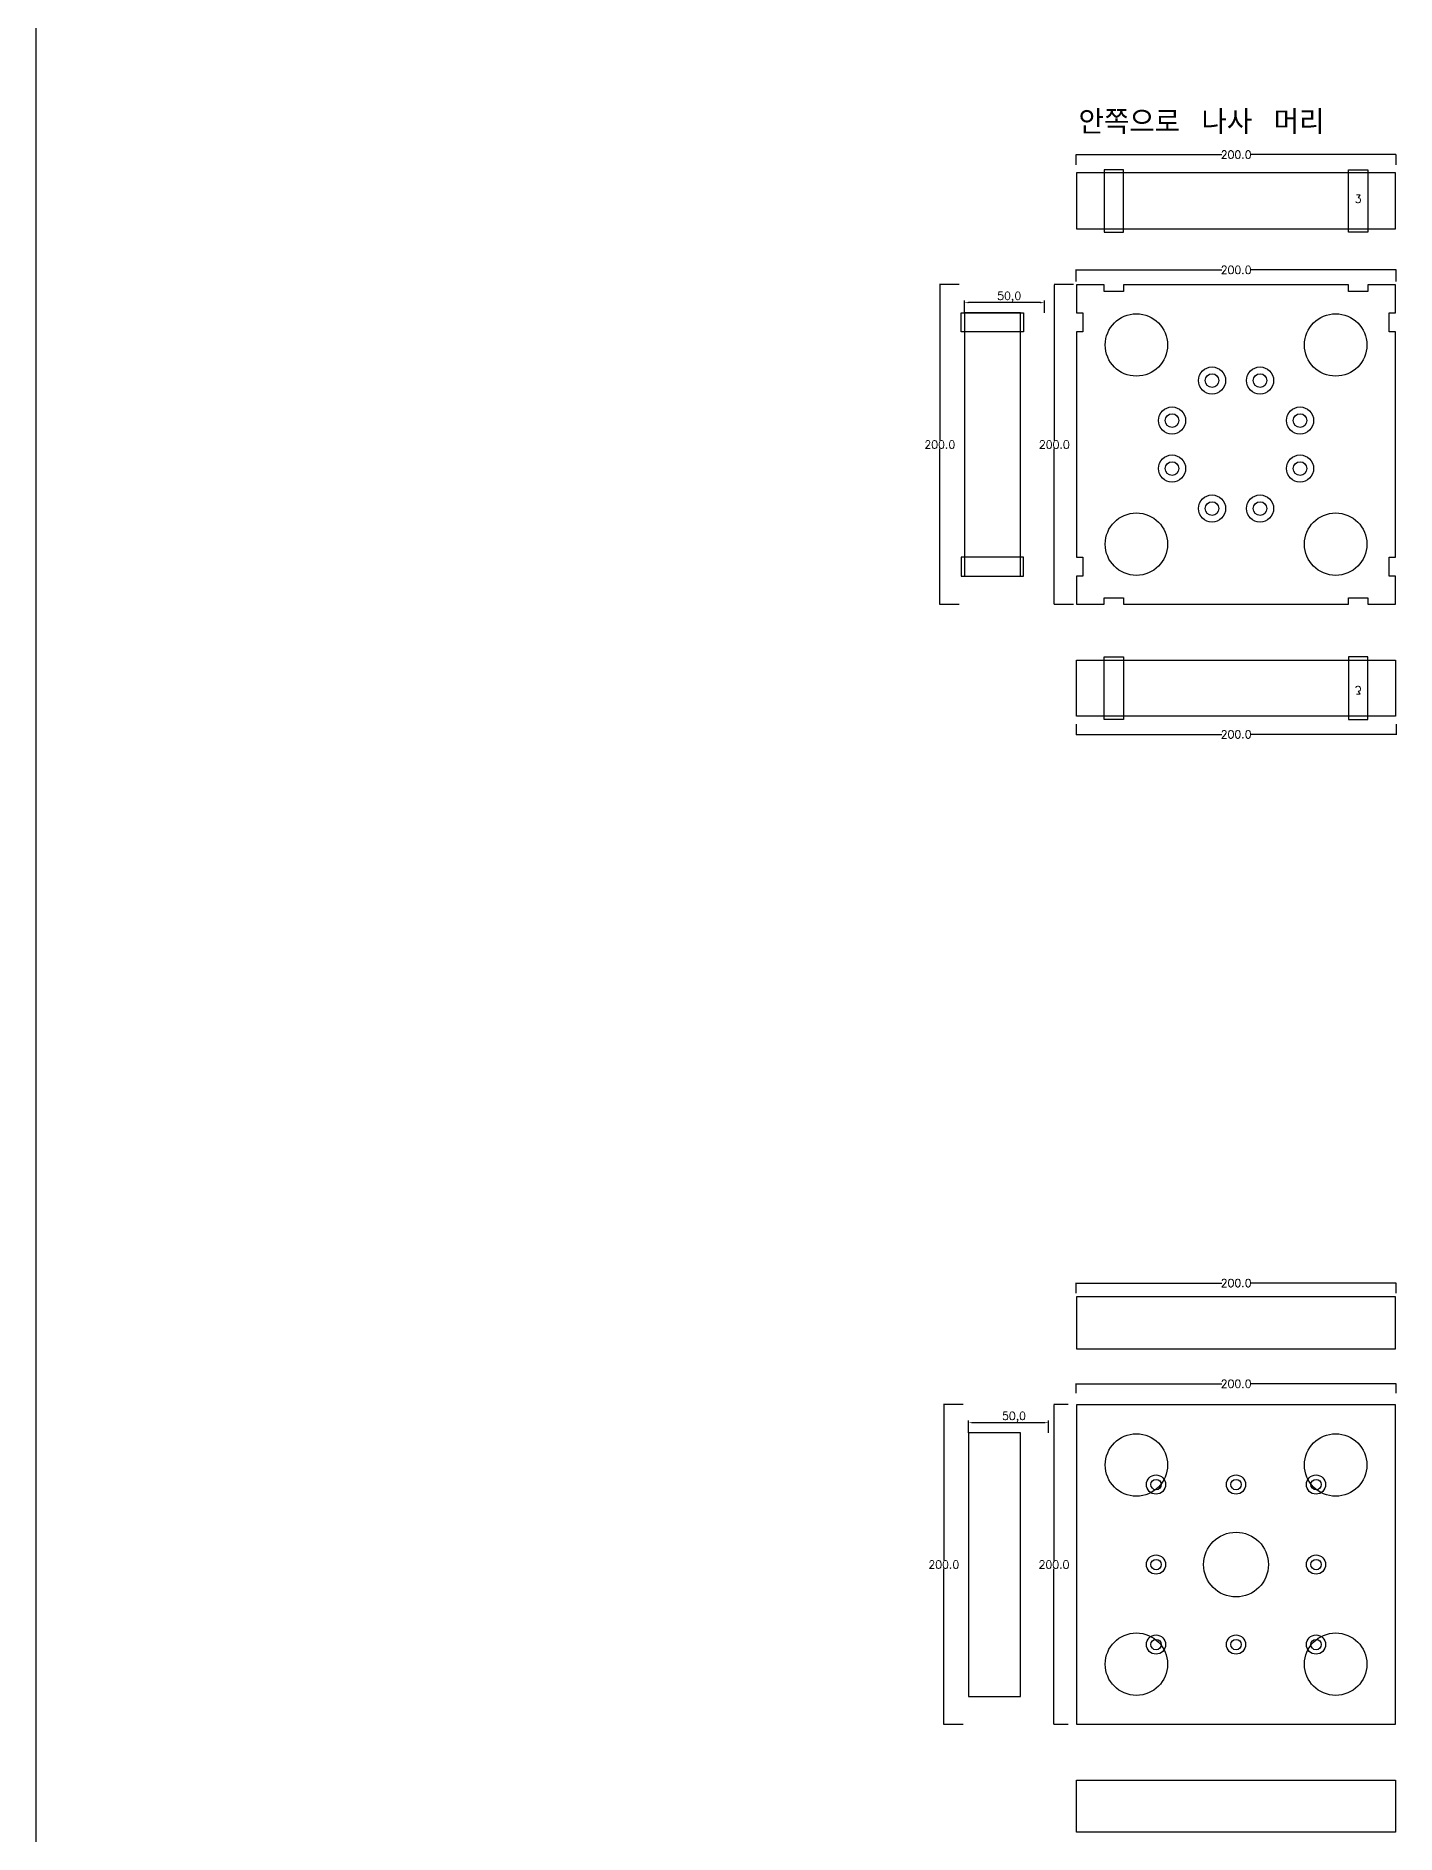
# Model space of a CAD drawing. Header units: millimetres. Extents: x -25 to 19775, y 172 to 9172.
# Drawn here: x 6575 to 7425, y 5803 to 6927 of the extents above; entities that cross this region are included whole.
import ezdxf

# ---------------------------------------------------------------- set-up
doc = ezdxf.new("R2010")
doc.units = ezdxf.units.MM
for name, color, linetype in [('TEXT', 7, 'Continuous'), ('볼트 구멍', 7, 'Continuous'), ('치구', 7, 'Continuous'), ('치수', 7, 'Continuous')]:
    doc.layers.add(name, color=color, linetype=linetype)
doc.styles.get("Standard").update_dxf_attribs({"font": 'txt.shx', "bigfont": 'whgtxt.shx'})
doc.dimstyles.new('ISO-25', dxfattribs={"dimtxt": 2.5, "dimasz": 2.5, "dimexe": 1.25, "dimexo": 0.625, "dimtad": 1, "dimtxsty": 'Standard', "dimcen": 2.5, "dimadec": 0, "dimazin": 0, "dimtfac": 1, "dimtmove": 0, "dimatfit": 3, "dimfxl": 0, "dimarcsym": 0})
doc.dimstyles.get("Standard").update_dxf_attribs({"dimtxt": 7, "dimasz": 0.18, "dimexe": 0.18, "dimexo": 0.0625, "dimgap": 0.09, "dimtad": 0, "dimtih": 1, "dimtoh": 1, "dimdec": 1, "dimzin": 0, "dimdsep": 46, "dimtxsty": 'Standard', "dimcen": 0.09, "dimadec": 0, "dimazin": 0, "dimtfac": 1, "dimtdec": 1, "dimtofl": 0, "dimtmove": 0, "dimatfit": 3, "dimfxl": 0, "dimtolj": 1, "dimtzin": 0, "dimarcsym": 0})

# ---------------------------------------------------------------- blocks, each defined once
blk = doc.blocks.new('*D301')
at = {"layer": 'Defpoints', "color": 0}
for p in [(7425.5, 6147.8), (7225.5, 6141.4), (7425.5, 6141.4)]:
    blk.add_point(p, dxfattribs=at)
at = {"layer": '치수', "color": 0, "lineweight": -2}
for p, q in [((7225.5, 6141.5), (7225.5, 6148)), ((7225.6, 6147.8), (7316.6, 6147.8)), ((7425.3, 6147.8), (7334.3, 6147.8)), ((7425.5, 6141.5), (7425.5, 6148))]:
    blk.add_line(p, q, dxfattribs=at)
at = {"layer": '치수', "color": 0}
for points in [[(7225.6, 6147.8), (7225.6, 6147.8), (7225.5, 6147.8)], [(7425.3, 6147.8), (7425.3, 6147.8), (7425.5, 6147.8)]]:
    blk.add_solid(points, dxfattribs=at)
at = {"layer": '치수', "color": 0, "insert": (7325.5, 6147.8), "char_height": 5, "attachment_point": 5}
blk.add_mtext('\\A1;200.0', dxfattribs=at)
blk = doc.blocks.new('*D302')
at = {"layer": 'Defpoints', "color": 0}
for p in [(7158.2, 6060.5), (7158.2, 6053.6), (7208.2, 6053.6)]:
    blk.add_point(p, dxfattribs=at)
at = {"layer": '치수', "color": 0, "lineweight": -2}
for p, q in [((7158.2, 6054.2), (7158.2, 6061.8)), ((7205.7, 6060.5), (7160.7, 6060.5)), ((7208.2, 6054.2), (7208.2, 6061.8))]:
    blk.add_line(p, q, dxfattribs=at)
at = {"layer": '치수', "color": 0}
for points in [[(7160.7, 6060.9), (7160.7, 6060.1), (7158.2, 6060.5)], [(7205.7, 6060.9), (7205.7, 6060.1), (7208.2, 6060.5)]]:
    blk.add_solid(points, dxfattribs=at)
at = {"layer": '치수', "color": 0, "insert": (7186.7, 6064), "char_height": 5, "attachment_point": 5}
blk.add_mtext('50,0', dxfattribs=at)
blk = doc.blocks.new('*D303')
at = {"layer": 'Defpoints', "color": 0}
for p in [(7425.5, 6084.8), (7225.5, 6078.9), (7425.5, 6078.9)]:
    blk.add_point(p, dxfattribs=at)
at = {"layer": '치수', "color": 0, "lineweight": -2}
for p, q in [((7225.5, 6079), (7225.5, 6085)), ((7225.6, 6084.8), (7316.6, 6084.8)), ((7425.3, 6084.8), (7334.3, 6084.8)), ((7425.5, 6079), (7425.5, 6085))]:
    blk.add_line(p, q, dxfattribs=at)
at = {"layer": '치수', "color": 0}
for points in [[(7225.6, 6084.8), (7225.6, 6084.8), (7225.5, 6084.8)], [(7425.3, 6084.8), (7425.3, 6084.8), (7425.5, 6084.8)]]:
    blk.add_solid(points, dxfattribs=at)
at = {"layer": '치수', "color": 0, "insert": (7325.5, 6084.8), "char_height": 5, "attachment_point": 5}
blk.add_mtext('\\A1;200.0', dxfattribs=at)
blk = doc.blocks.new('*D306')
at = {"layer": 'Defpoints', "color": 0}
for p in [(7154.9, 6071.8), (7142.8, 5871.8), (7154.9, 5871.8)]:
    blk.add_point(p, dxfattribs=at)
at = {"layer": '치수', "color": 0, "lineweight": -2}
for p, q in [((7154.9, 6071.8), (7142.7, 6071.8)), ((7142.8, 6071.6), (7142.8, 5974.4)), ((7142.8, 5872), (7142.8, 5969.2)), ((7154.9, 5871.8), (7142.7, 5871.8))]:
    blk.add_line(p, q, dxfattribs=at)
at = {"layer": '치수', "color": 0}
for points in [[(7142.8, 6071.6), (7142.9, 6071.6), (7142.8, 6071.8)], [(7142.8, 5872), (7142.9, 5872), (7142.8, 5871.8)]]:
    blk.add_solid(points, dxfattribs=at)
at = {"layer": '치수', "color": 0, "insert": (7142.8, 5971.8), "char_height": 5, "attachment_point": 5}
blk.add_mtext('\\A1;200.0', dxfattribs=at)
blk = doc.blocks.new('*D307')
at = {"layer": 'Defpoints', "color": 0}
for p in [(7220.6, 6071.8), (7211.7, 5871.8), (7220.6, 5871.8)]:
    blk.add_point(p, dxfattribs=at)
at = {"layer": '치수', "color": 0, "lineweight": -2}
for p, q in [((7220.5, 6071.8), (7211.5, 6071.8)), ((7211.7, 6071.6), (7211.7, 5974.4)), ((7211.7, 5872), (7211.7, 5969.2)), ((7220.5, 5871.8), (7211.5, 5871.8))]:
    blk.add_line(p, q, dxfattribs=at)
at = {"layer": '치수', "color": 0}
for points in [[(7211.6, 6071.6), (7211.7, 6071.6), (7211.7, 6071.8)], [(7211.6, 5872), (7211.7, 5872), (7211.7, 5871.8)]]:
    blk.add_solid(points, dxfattribs=at)
at = {"layer": '치수', "color": 0, "insert": (7211.7, 5971.8), "char_height": 5, "attachment_point": 5}
blk.add_mtext('\\A1;200.0', dxfattribs=at)
blk = doc.blocks.new('*D316')
at = {"layer": 'Defpoints', "color": 0}
for p in [(7225.5, 6846.6), (7425.5, 6853), (7425.5, 6846.6)]:
    blk.add_point(p, dxfattribs=at)
at = {"layer": '치수', "color": 0, "lineweight": -2}
for p, q in [((7225.5, 6846.7), (7225.5, 6853.2)), ((7225.6, 6853), (7316.6, 6853)), ((7425.3, 6853), (7334.3, 6853)), ((7425.5, 6846.7), (7425.5, 6853.2))]:
    blk.add_line(p, q, dxfattribs=at)
at = {"layer": '치수', "color": 0}
for points in [[(7225.6, 6853), (7225.6, 6853), (7225.5, 6853)], [(7425.3, 6853), (7425.3, 6853), (7425.5, 6853)]]:
    blk.add_solid(points, dxfattribs=at)
at = {"layer": '치수', "color": 0, "insert": (7325.5, 6853), "char_height": 5, "attachment_point": 5}
blk.add_mtext('\\A1;200.0', dxfattribs=at)
blk = doc.blocks.new('*D317')
at = {"layer": 'Defpoints', "color": 0}
for p in [(7155.7, 6760.5), (7155.7, 6753.6), (7205.7, 6753.6)]:
    blk.add_point(p, dxfattribs=at)
at = {"layer": '치수', "color": 0, "lineweight": -2}
for p, q in [((7155.7, 6754.2), (7155.7, 6761.8)), ((7203.2, 6760.5), (7158.2, 6760.5)), ((7205.7, 6754.2), (7205.7, 6761.8))]:
    blk.add_line(p, q, dxfattribs=at)
at = {"layer": '치수', "color": 0}
for points in [[(7158.2, 6760.9), (7158.2, 6760.1), (7155.7, 6760.5)], [(7203.2, 6760.9), (7203.2, 6760.1), (7205.7, 6760.5)]]:
    blk.add_solid(points, dxfattribs=at)
at = {"layer": '치수', "color": 0, "insert": (7183.7, 6764), "char_height": 5, "attachment_point": 5}
blk.add_mtext('50,0', dxfattribs=at)
blk = doc.blocks.new('*D318')
at = {"layer": 'Defpoints', "color": 0}
for p in [(7425.5, 6781), (7225.5, 6773.6), (7425.5, 6773.6)]:
    blk.add_point(p, dxfattribs=at)
at = {"layer": '치수', "color": 0, "lineweight": -2}
for p, q in [((7225.5, 6773.7), (7225.5, 6781.2)), ((7225.6, 6781), (7316.6, 6781)), ((7425.3, 6781), (7334.3, 6781)), ((7425.5, 6773.7), (7425.5, 6781.2))]:
    blk.add_line(p, q, dxfattribs=at)
at = {"layer": '치수', "color": 0}
for points in [[(7225.6, 6781.1), (7225.6, 6781), (7225.5, 6781)], [(7425.3, 6781.1), (7425.3, 6781), (7425.5, 6781)]]:
    blk.add_solid(points, dxfattribs=at)
at = {"layer": '치수', "color": 0, "insert": (7325.5, 6781), "char_height": 5, "attachment_point": 5}
blk.add_mtext('\\A1;200.0', dxfattribs=at)
blk = doc.blocks.new('*D319')
at = {"layer": 'Defpoints', "color": 0}
for p in [(7152.4, 6771.8), (7140.3, 6571.8), (7152.4, 6571.8)]:
    blk.add_point(p, dxfattribs=at)
at = {"layer": '치수', "color": 0, "lineweight": -2}
for p, q in [((7152.4, 6771.8), (7140.2, 6771.8)), ((7140.3, 6771.6), (7140.3, 6674.4)), ((7140.3, 6572), (7140.3, 6669.2)), ((7152.4, 6571.8), (7140.2, 6571.8))]:
    blk.add_line(p, q, dxfattribs=at)
at = {"layer": '치수', "color": 0}
for points in [[(7140.3, 6771.6), (7140.4, 6771.6), (7140.3, 6771.8)], [(7140.3, 6572), (7140.4, 6572), (7140.3, 6571.8)]]:
    blk.add_solid(points, dxfattribs=at)
at = {"layer": '치수', "color": 0, "insert": (7140.3, 6671.8), "char_height": 5, "attachment_point": 5}
blk.add_mtext('\\A1;200.0', dxfattribs=at)
blk = doc.blocks.new('*D320')
at = {"layer": 'Defpoints', "color": 0}
for p in [(7224, 6771.8), (7211.9, 6571.8), (7224, 6571.8)]:
    blk.add_point(p, dxfattribs=at)
at = {"layer": '치수', "color": 0, "lineweight": -2}
for p, q in [((7223.9, 6771.8), (7211.8, 6771.8)), ((7211.9, 6771.6), (7211.9, 6674.4)), ((7211.9, 6572), (7211.9, 6669.2)), ((7223.9, 6571.8), (7211.8, 6571.8))]:
    blk.add_line(p, q, dxfattribs=at)
at = {"layer": '치수', "color": 0}
for points in [[(7211.9, 6771.6), (7212, 6771.6), (7211.9, 6771.8)], [(7211.9, 6572), (7212, 6572), (7211.9, 6571.8)]]:
    blk.add_solid(points, dxfattribs=at)
at = {"layer": '치수', "color": 0, "insert": (7211.9, 6671.8), "char_height": 5, "attachment_point": 5}
blk.add_mtext('\\A1;200.0', dxfattribs=at)
blk = doc.blocks.new('*D321')
at = {"layer": 'Defpoints', "color": 0}
for p in [(7225.5, 6497.1), (7425.5, 6497.1), (7425.5, 6490.7)]:
    blk.add_point(p, dxfattribs=at)
at = {"layer": '치수', "color": 0, "lineweight": -2}
for p, q in [((7225.5, 6497), (7225.5, 6490.5)), ((7425.5, 6497), (7425.5, 6490.5)), ((7225.6, 6490.7), (7316.6, 6490.7)), ((7425.3, 6490.7), (7334.3, 6490.7))]:
    blk.add_line(p, q, dxfattribs=at)
at = {"layer": '치수', "color": 0}
for points in [[(7225.6, 6490.7), (7225.6, 6490.6), (7225.5, 6490.7)], [(7425.3, 6490.7), (7425.3, 6490.6), (7425.5, 6490.7)]]:
    blk.add_solid(points, dxfattribs=at)
at = {"layer": '치수', "color": 0, "insert": (7325.5, 6490.7), "char_height": 5, "attachment_point": 5}
blk.add_mtext('\\A1;200.0', dxfattribs=at)

msp = doc.modelspace()

# ---------------------------------------------------------------- linework, layer by layer
at = {"layer": 'TEXT', "color": 6}
msp.add_line((6575.462, 9171.825), (6575.462, 171.825), dxfattribs=at)
at = {"layer": '볼트 구멍', "color": 6}
for centre, radius in [((7310.462, 6711.825), 8.5), ((7340.462, 6711.825), 8.5), ((7285.462, 6686.825), 8.5), ((7365.462, 6686.825), 8.5), ((7285.462, 6656.825), 8.5), ((7365.462, 6656.825), 8.5), ((7310.462, 6631.825), 8.5), ((7340.462, 6631.825), 8.5), ((7275.454, 6021.832), 6), ((7325.454, 6021.826), 6), ((7375.46, 6021.827), 6), ((7275.463, 5971.832), 6), ((7375.463, 5971.832), 6), ((7275.455, 5921.831), 6), ((7325.454, 5921.826), 6), ((7375.455, 5921.827), 6)]:
    msp.add_circle(centre, radius, dxfattribs=at)
at = {"layer": '볼트 구멍', "color": 3}
for centre, radius in [((7310.462, 6711.825), 4.25), ((7340.462, 6711.825), 4.25), ((7285.462, 6686.825), 4.25), ((7365.462, 6686.825), 4.25), ((7285.462, 6656.825), 4.25), ((7365.462, 6656.825), 4.25), ((7310.462, 6631.825), 4.25), ((7340.462, 6631.825), 4.25), ((7275.454, 6021.832), 3.25), ((7325.454, 6021.826), 3.25), ((7375.46, 6021.827), 3.25), ((7325.462, 5971.825), 20.25), ((7275.463, 5971.832), 3.25), ((7375.463, 5971.832), 3.25), ((7275.455, 5921.831), 3.25), ((7325.454, 5921.826), 3.25), ((7375.455, 5921.827), 3.25)]:
    msp.add_circle(centre, radius, dxfattribs=at)
at = {"layer": '치구'}
for points in [[(7225.712, 6806.575), (7425.212, 6806.575), (7425.212, 6841.575), (7225.712, 6841.575)], [(7229.712, 6754.175), (7229.712, 6742.175), (7225.712, 6742.175), (7225.712, 6601.475), (7229.712, 6601.475), (7229.712, 6589.475), (7225.712, 6589.475), (7225.712, 6572.075), (7243.112, 6572.075), (7243.112, 6576.075), (7255.112, 6576.075), (7255.112, 6572.075), (7395.812, 6572.075), (7395.812, 6576.075), (7407.812, 6576.075), (7407.812, 6572.075), (7425.212, 6572.075), (7425.212, 6589.475), (7421.212, 6589.475), (7421.212, 6601.475), (7425.212, 6601.475), (7425.212, 6742.175), (7421.212, 6742.175), (7421.212, 6754.175), (7425.212, 6754.175), (7425.212, 6771.575), (7407.812, 6771.575), (7407.812, 6767.575), (7395.812, 6767.575), (7395.812, 6771.575), (7255.112, 6771.575), (7255.112, 6767.575), (7243.112, 6767.575), (7243.112, 6771.575), (7225.712, 6771.575), (7225.712, 6754.175)], [(7190.712, 6754.175), (7155.712, 6754.175), (7155.712, 6589.475), (7190.712, 6589.475)], [(7225.712, 6537.075), (7425.212, 6537.075), (7425.212, 6502.075), (7225.712, 6502.075)], [(7225.712, 6106.575), (7425.212, 6106.575), (7425.212, 6139.075), (7225.712, 6139.075)], [(7225.712, 6071.575), (7225.712, 5872.075), (7425.212, 5872.075), (7425.212, 6071.575)], [(7190.712, 6054.175), (7158.212, 6054.175), (7158.212, 5889.475), (7190.712, 5889.475)], [(7225.712, 5837.075), (7425.212, 5837.075), (7425.212, 5804.575), (7225.712, 5804.575)]]:
    msp.add_lwpolyline(points, close=True, dxfattribs=at)
at = {"layer": '치구', "color": 1}
for points in [[(7243.112, 6804.575), (7255.112, 6804.575), (7255.112, 6843.572), (7243.112, 6843.572)], [(7407.812, 6804.575), (7395.812, 6804.575), (7395.812, 6843.572), (7407.812, 6843.572)], [(7153.712, 6742.175), (7153.712, 6754.175), (7192.709, 6754.175), (7192.709, 6742.175)], [(7153.712, 6601.475), (7153.712, 6589.475), (7192.709, 6589.475), (7192.709, 6601.475)], [(7243.112, 6539.075), (7255.112, 6539.075), (7255.112, 6500.077), (7243.112, 6500.077)], [(7407.812, 6539.075), (7395.812, 6539.075), (7395.812, 6500.077), (7407.812, 6500.077)]]:
    msp.add_lwpolyline(points, close=True, dxfattribs=at)
at = {"layer": '치구'}
for centre in [(7263.212, 6734.075), (7387.712, 6734.075), (7263.212, 6609.575), (7387.712, 6609.575), (7263.212, 6034.075), (7387.712, 6034.075), (7263.212, 5909.575), (7387.712, 5909.575)]:
    msp.add_circle(centre, 19.5, dxfattribs=at)

# ---------------------------------------------------------------- texts
at = {"layer": 'TEXT', "color": 1}
for s, height, p in [('안쪽으로 나사 머리', 15, (7227.015, 6865.852)), ('3', 5, (7399.624, 6822.876))]:
    msp.add_text(s, height=height, dxfattribs=at).set_placement(p)
at = {"layer": 'TEXT', "color": 1, "text_generation_flag": 2}
msp.add_text('3', height=5, rotation=180, dxfattribs=at).set_placement((7399.624, 6520.773))

# ---------------------------------------------------------------- dimensions: what is measured, and where the dimension line sits
at = {"layer": '치수', "color": 4}
for base, p1, p2, picture, middle in [((7425.462, 6852.985), (7225.462, 6846.588), (7425.462, 6846.588), '*D316', (7325.462, 6852.985)), ((7425.462, 6490.664), (7225.462, 6497.061), (7425.462, 6497.061), '*D321', (7325.462, 6490.664)), ((7425.462, 6147.797), (7225.462, 6141.4), (7425.462, 6141.4), '*D301', (7325.462, 6147.797))]:
    dim = msp.add_linear_dim(base=base, p1=p1, p2=p2, dimstyle='Standard', override={"dimtxt": 5}, dxfattribs=at)
    dim.commit()
    dim.dimension.update_dxf_attribs({"geometry": picture, "text_midpoint": middle, "dimtype": 160})
for base, p1, p2, picture, middle in [((7425.462, 6781.047), (7225.462, 6773.65), (7425.462, 6773.65), '*D318', (7325.462, 6781.047)), ((7425.462, 6084.815), (7225.462, 6078.932), (7425.462, 6078.932), '*D303', (7325.462, 6084.815))]:
    dim = msp.add_linear_dim(base=base, p1=p1, p2=p2, dimstyle='Standard', override={"dimtxt": 5}, dxfattribs=at)
    dim.commit()
    dim.dimension.update_dxf_attribs({"geometry": picture, "text_midpoint": middle})
for base, p1, p2, picture, middle in [((7140.344, 6571.825), (7152.413, 6771.825), (7152.413, 6571.825), '*D319', (7140.344, 6671.825)), ((7211.932, 6571.825), (7224.001, 6771.825), (7224.001, 6571.825), '*D320', (7211.932, 6671.825)), ((7142.844, 5871.825), (7154.913, 6071.825), (7154.913, 5871.825), '*D306', (7142.844, 5971.825)), ((7211.666, 5871.825), (7220.57, 6071.825), (7220.57, 5871.825), '*D307', (7211.666, 5971.825))]:
    dim = msp.add_linear_dim(base=base, p1=p1, p2=p2, angle=90, dimstyle='Standard', override={"dimtxt": 5}, dxfattribs=at)
    dim.commit()
    dim.dimension.update_dxf_attribs({"geometry": picture, "text_midpoint": middle})
for base, p1, p2, picture, middle in [((7155.712, 6760.502), (7205.712, 6753.625), (7155.712, 6753.625), '*D317', (7183.712, 6760.502)), ((7158.212, 6060.502), (7208.212, 6053.625), (7158.212, 6053.625), '*D302', (7186.712, 6060.502))]:
    dim = msp.add_linear_dim(base=base, p1=p1, p2=p2, angle=180, dimstyle='ISO-25', override={"dimtxt": 5, "dimdec": 1, "dimzin": 0, "dimtdec": 1}, dxfattribs=at)
    dim.commit()
    dim.dimension.update_dxf_attribs({"geometry": picture, "text_midpoint": middle, "dimtype": 160})

doc.saveas('drawing.dxf')
